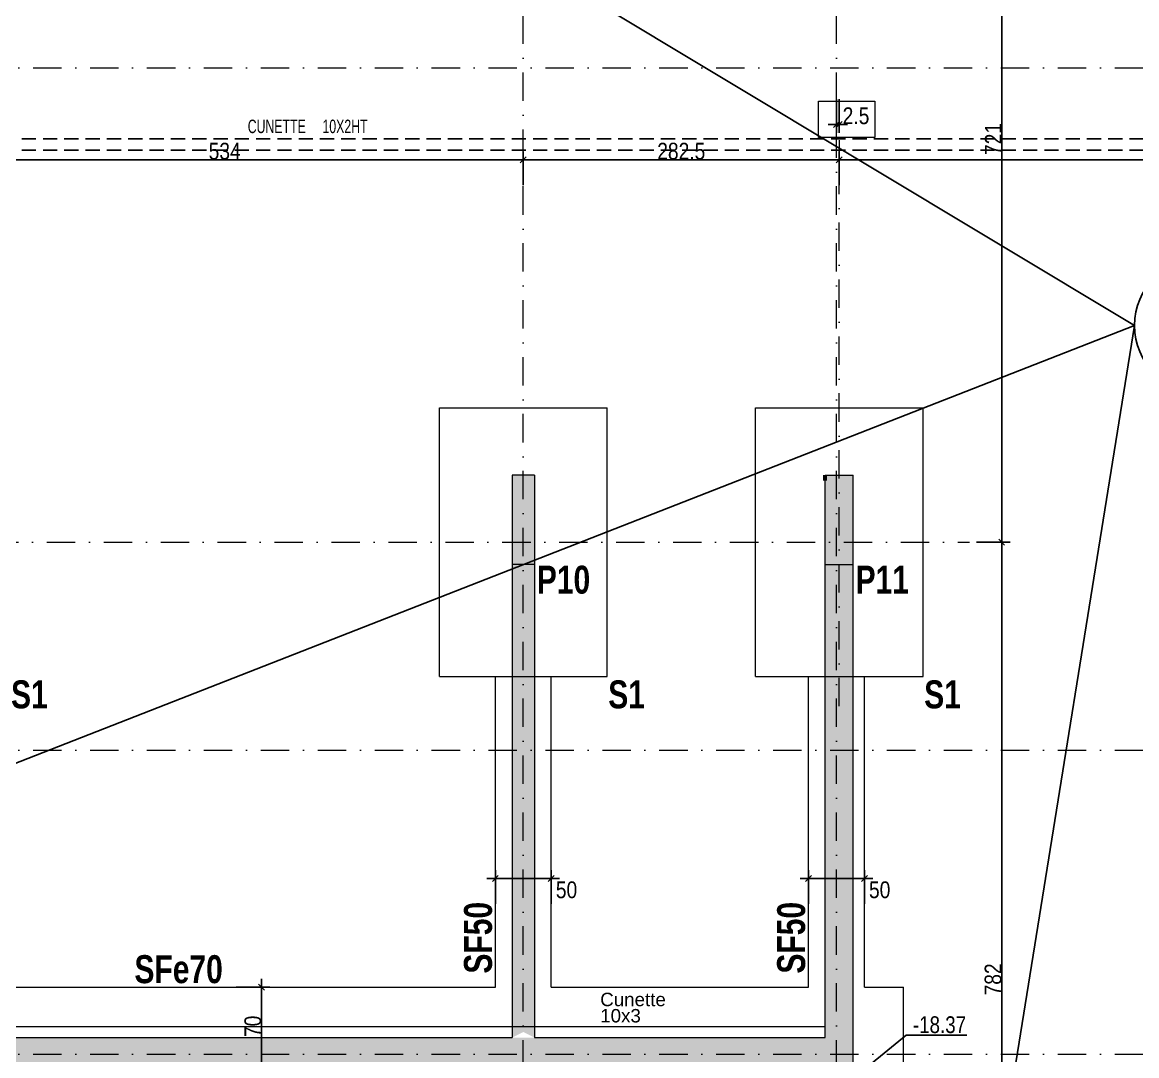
# Model space of a CAD drawing. Header units: centimetres. Extents: x -14085 to 643619, y -47998 to 35592.
# Drawn here: x 53051 to 54047, y 3260 to 4184 of the extents above; entities that cross this region are included whole.
import ezdxf
from ezdxf.enums import TextEntityAlignment as Align

# ---------------------------------------------------------------- set-up
doc = ezdxf.new("R2010")
doc.units = ezdxf.units.CM
doc.header["$PDMODE"] = 1
doc.header["$PDSIZE"] = -2
doc.linetypes.add('CACHEX2', pattern=[19.05, 12.7, -6.35])
doc.linetypes.add('TIRETPTX2', pattern=[50.8, 25.4, -12.7, 0, -12.7])
for name, color, linetype in [('01_cote_gen', 4, 'Continuous'), ('01_murs_sup', 2, 'CACHEX2'), ('01_poch_murs', 253, 'Continuous'), ('01_poch_poteaux', 250, 'Continuous'), ('01_texte', 230, 'Continuous'), ('AA_COTES', 2, 'Continuous')]:
    doc.layers.add(name, color=color, linetype=linetype)
for name, color, linetype, lineweight in [('01_murs_coup', 5, 'Continuous', 60), ('01_sem', 42, 'Continuous', 15), ('01_tram_axes', 2, 'TIRETPTX2', 9)]:
    doc.layers.add(name, color=color, linetype=linetype, lineweight=lineweight)
doc.styles.add('Arial Narrow', font='ARIALN.TTF')
doc.styles.add('impact', font='impact.ttf')
doc.styles.add('MATTE_TXT', font='arial.ttf')
doc.styles.add('STYLE2', font='ARIALN.TTF')
doc.dimstyles.new('JB50', dxfattribs={"dimscale": 0.1, "dimtxt": 150, "dimasz": 15, "dimexe": 0.1, "dimexo": 0.1, "dimgap": 0.09, "dimtad": 1, "dimdec": 1, "dimdsep": 46, "dimtxsty": 'STYLE2', "dimblk1": 'BOND_G', "dimblk2": 'BOND_D', "dimsah": 1, "dimcen": 1.5, "dimdle": 0.01, "dimse1": 1, "dimse2": 1, "dimclrd": 4, "dimclre": 2, "dimclrt": 6, "dimazin": 2, "dimtfac": 2.333333, "dimtdec": 1, "dimtix": 1, "dimtmove": 2, "dimatfit": 3, "dimldrblk": 'BOND_G', "dimfxl": 1, "dimtolj": 1, "dimtzin": 0, "dimarcsym": 0})

# ---------------------------------------------------------------- blocks, each defined once
blk = doc.blocks.new('BOND_G')
at = {"layer": 'AA_COTES', "color": 0}
for p, q in [((0, -5), (0, 15)), ((5, 0), (-5, 0)), ((1.77, 1.77), (-1.77, -1.77))]:
    blk.add_line(p, q, dxfattribs=at)
blk = doc.blocks.new('BOND_D')
at = {"layer": 'AA_COTES', "color": 0}
for p, q in [((5, 0), (-5, 0)), ((-1.77, -1.77), (1.77, 1.77)), ((0, 5), (0, -15))]:
    blk.add_line(p, q, dxfattribs=at)
blk = doc.blocks.new('*D1464')
at = {"layer": '01_cote_gen', "color": 4, "lineweight": -2, "transparency": 16777216}
blk.add_line((53475.37, 3418.51), (53522.37, 3418.51), dxfattribs=at)
at = {"layer": 'Defpoints', "color": 0, "lineweight": 0, "transparency": 16777216}
for p in [(53473.87, 3421.78), (53523.87, 3421.78), (53523.87, 3418.51)]:
    blk.add_point(p, dxfattribs=at)
at = {"layer": '01_cote_gen', "color": 4, "lineweight": -2, "transparency": 16777216, "xscale": 1.5, "yscale": 1.5, "zscale": 1.5, "rotation": 180}
blk.add_blockref('BOND_G', (53473.87, 3418.51), dxfattribs=at)
at = {"layer": '01_cote_gen', "color": 4, "lineweight": -2, "transparency": 16777216, "xscale": 1.5, "yscale": 1.5, "zscale": 1.5}
blk.add_blockref('BOND_D', (53523.87, 3418.51), dxfattribs=at)
at = {"layer": '01_cote_gen', "color": 6, "lineweight": 0, "transparency": 16777216, "insert": (53537.52, 3408.4), "char_height": 15, "attachment_point": 5, "style": 'STYLE2'}
blk.add_mtext('\\A1;50', dxfattribs=at)
blk = doc.blocks.new('*D1465')
at = {"layer": '01_cote_gen', "color": 4, "lineweight": -2, "transparency": 16777216}
blk.add_line((53755.37, 3418.51), (53802.37, 3418.51), dxfattribs=at)
at = {"layer": 'Defpoints', "color": 0, "lineweight": 0, "transparency": 16777216}
for p in [(53753.87, 3421.78), (53803.87, 3421.78), (53803.87, 3418.51)]:
    blk.add_point(p, dxfattribs=at)
at = {"layer": '01_cote_gen', "color": 4, "lineweight": -2, "transparency": 16777216, "xscale": 1.5, "yscale": 1.5, "zscale": 1.5, "rotation": 180}
blk.add_blockref('BOND_G', (53753.87, 3418.51), dxfattribs=at)
at = {"layer": '01_cote_gen', "color": 4, "lineweight": -2, "transparency": 16777216, "xscale": 1.5, "yscale": 1.5, "zscale": 1.5}
blk.add_blockref('BOND_D', (53803.87, 3418.51), dxfattribs=at)
at = {"layer": '01_cote_gen', "color": 6, "lineweight": 0, "transparency": 16777216, "insert": (53817.52, 3408.4), "char_height": 15, "attachment_point": 5, "style": 'STYLE2'}
blk.add_mtext('\\A1;50', dxfattribs=at)
blk = doc.blocks.new('*D1555')
at = {"layer": '01_cote_gen', "color": 4, "lineweight": -2, "transparency": 16777216}
blk.add_line((53264.75, 3319.89), (53264.75, 3252.89), dxfattribs=at)
at = {"layer": 'Defpoints', "color": 0, "lineweight": 0, "transparency": 16777216}
for p in [(53247.76, 3321.39), (53244.73, 3251.39), (53264.75, 3251.39)]:
    blk.add_point(p, dxfattribs=at)
at = {"layer": '01_cote_gen', "color": 4, "lineweight": -2, "transparency": 16777216, "xscale": 1.5, "yscale": 1.5, "zscale": 1.5}
for name, p, rotation in [('BOND_G', (53264.75, 3321.39), 90), ('BOND_D', (53264.75, 3251.39), 270)]:
    blk.add_blockref(name, p, dxfattribs=dict(at, rotation=rotation))
at = {"layer": '01_cote_gen', "color": 6, "lineweight": 0, "transparency": 16777216, "insert": (53257.08, 3286.39), "char_height": 15, "attachment_point": 5, "rotation": 90, "style": 'STYLE2'}
blk.add_mtext('\\A1;70', dxfattribs=at)
blk = doc.blocks.new('*D1592')
at = {"layer": '01_cote_gen', "color": 4, "lineweight": -2, "transparency": 16777216}
blk.add_line((52966.37, 4061.21), (53497.37, 4061.21), dxfattribs=at)
at = {"layer": 'Defpoints', "color": 0, "lineweight": 0, "transparency": 16777216}
for p in [(53498.87, 4061.21), (52964.87, 4038.71), (53498.87, 4017.35)]:
    blk.add_point(p, dxfattribs=at)
at = {"layer": '01_cote_gen', "color": 4, "lineweight": -2, "transparency": 16777216, "xscale": 1.5, "yscale": 1.5, "zscale": 1.5, "rotation": 180}
blk.add_blockref('BOND_G', (52964.87, 4061.21), dxfattribs=at)
at = {"layer": '01_cote_gen', "color": 4, "lineweight": -2, "transparency": 16777216, "xscale": 1.5, "yscale": 1.5, "zscale": 1.5}
blk.add_blockref('BOND_D', (53498.87, 4061.21), dxfattribs=at)
at = {"layer": '01_cote_gen', "color": 6, "lineweight": 0, "transparency": 16777216, "insert": (53231.87, 4068.88), "char_height": 15, "attachment_point": 5, "style": 'STYLE2'}
blk.add_mtext('\\A1;534', dxfattribs=at)
blk = doc.blocks.new('*D1593')
at = {"layer": '01_cote_gen', "color": 4, "lineweight": -2, "transparency": 16777216}
blk.add_line((53500.37, 4061.21), (53779.87, 4061.21), dxfattribs=at)
at = {"layer": 'Defpoints', "color": 0, "lineweight": 0, "transparency": 16777216}
for p in [(53781.37, 4061.21), (53498.87, 4038.71), (53781.37, 4038.71)]:
    blk.add_point(p, dxfattribs=at)
at = {"layer": '01_cote_gen', "color": 4, "lineweight": -2, "transparency": 16777216, "xscale": 1.5, "yscale": 1.5, "zscale": 1.5, "rotation": 180}
blk.add_blockref('BOND_G', (53498.87, 4061.21), dxfattribs=at)
at = {"layer": '01_cote_gen', "color": 4, "lineweight": -2, "transparency": 16777216, "xscale": 1.5, "yscale": 1.5, "zscale": 1.5}
blk.add_blockref('BOND_D', (53781.37, 4061.21), dxfattribs=at)
at = {"layer": '01_cote_gen', "color": 6, "lineweight": 0, "transparency": 16777216, "insert": (53640.12, 4068.88), "char_height": 15, "attachment_point": 5, "style": 'STYLE2'}
blk.add_mtext('\\A1;282.5', dxfattribs=at)
blk = doc.blocks.new('*D1594')
at = {"layer": '01_cote_gen', "color": 4, "lineweight": -2, "transparency": 16777216}
for p, q in [((53777.37, 4092.84), (53775.87, 4092.84)), ((53778.87, 4092.84), (53781.37, 4092.84)), ((53782.87, 4092.84), (53784.37, 4092.84))]:
    blk.add_line(p, q, dxfattribs=at)
at = {"layer": 'Defpoints', "color": 0, "lineweight": 0, "transparency": 16777216}
for p in [(53778.87, 4162.39), (53781.37, 4108.91), (53781.37, 4092.84)]:
    blk.add_point(p, dxfattribs=at)
at = {"layer": '01_cote_gen', "color": 4, "lineweight": -2, "transparency": 16777216, "xscale": 1.5, "yscale": 1.5, "zscale": 1.5}
blk.add_blockref('BOND_G', (53778.87, 4092.84), dxfattribs=at)
at = {"layer": '01_cote_gen', "color": 4, "lineweight": -2, "transparency": 16777216, "xscale": 1.5, "yscale": 1.5, "zscale": 1.5, "rotation": 180}
blk.add_blockref('BOND_D', (53781.37, 4092.84), dxfattribs=at)
at = {"layer": '01_cote_gen', "color": 6, "lineweight": 0, "transparency": 16777216, "insert": (53796.38, 4100.51), "char_height": 15, "attachment_point": 5, "style": 'STYLE2'}
blk.add_mtext('\\A1;2.5', dxfattribs=at)
blk = doc.blocks.new('*D1595')
at = {"layer": '01_cote_gen', "color": 4, "lineweight": -2, "transparency": 16777216}
blk.add_line((53782.87, 4061.21), (54392.37, 4061.21), dxfattribs=at)
at = {"layer": 'Defpoints', "color": 0, "lineweight": 0, "transparency": 16777216}
for p in [(54393.87, 4061.21), (54393.87, 4053.71), (53781.37, 4006.7)]:
    blk.add_point(p, dxfattribs=at)
at = {"layer": '01_cote_gen', "color": 4, "lineweight": -2, "transparency": 16777216, "xscale": 1.5, "yscale": 1.5, "zscale": 1.5, "rotation": 180}
blk.add_blockref('BOND_G', (53781.37, 4061.21), dxfattribs=at)
at = {"layer": '01_cote_gen', "color": 4, "lineweight": -2, "transparency": 16777216, "xscale": 1.5, "yscale": 1.5, "zscale": 1.5}
blk.add_blockref('BOND_D', (54393.87, 4061.21), dxfattribs=at)
at = {"layer": '01_cote_gen', "color": 6, "lineweight": 0, "transparency": 16777216, "insert": (54087.62, 4068.88), "char_height": 15, "attachment_point": 5, "style": 'STYLE2'}
blk.add_mtext('\\A1;612.5', dxfattribs=at)
blk = doc.blocks.new('*D1696')
at = {"layer": '01_cote_gen', "color": 4, "lineweight": -2, "transparency": 16777216}
blk.add_line((53926.63, 4438.89), (53926.63, 3720.86), dxfattribs=at)
at = {"layer": 'Defpoints', "color": 0, "lineweight": 0, "transparency": 16777216}
for p in [(53950.95, 4440.39), (53858.44, 3719.36), (53926.63, 3719.36)]:
    blk.add_point(p, dxfattribs=at)
at = {"layer": '01_cote_gen', "color": 4, "lineweight": -2, "transparency": 16777216, "xscale": 1.5, "yscale": 1.5, "zscale": 1.5}
for name, p, rotation in [('BOND_G', (53926.63, 4440.39), 90), ('BOND_D', (53926.63, 3719.36), 270)]:
    blk.add_blockref(name, p, dxfattribs=dict(at, rotation=rotation))
at = {"layer": '01_cote_gen', "color": 6, "lineweight": 0, "transparency": 16777216, "insert": (53919.09, 4079.87), "char_height": 15, "attachment_point": 5, "rotation": 90, "style": 'STYLE2'}
blk.add_mtext('\\A1;721', dxfattribs=at)
blk = doc.blocks.new('*D1697')
at = {"layer": '01_cote_gen', "color": 4, "lineweight": -2, "transparency": 16777216}
blk.add_line((53926.63, 3717.86), (53926.63, 2938.89), dxfattribs=at)
at = {"layer": 'Defpoints', "color": 0, "lineweight": 0, "transparency": 16777216}
for p in [(53897.92, 3719.36), (53910.35, 2937.39), (53926.63, 2937.39)]:
    blk.add_point(p, dxfattribs=at)
at = {"layer": '01_cote_gen', "color": 4, "lineweight": -2, "transparency": 16777216, "xscale": 1.5, "yscale": 1.5, "zscale": 1.5}
for name, p, rotation in [('BOND_G', (53926.63, 3719.36), 90), ('BOND_D', (53926.63, 2937.39), 270)]:
    blk.add_blockref(name, p, dxfattribs=dict(at, rotation=rotation))
at = {"layer": '01_cote_gen', "color": 6, "lineweight": 0, "transparency": 16777216, "insert": (53918.96, 3328.37), "char_height": 15, "attachment_point": 5, "rotation": 90, "style": 'STYLE2'}
blk.add_mtext('\\A1;782', dxfattribs=at)

msp = doc.modelspace()

# ---------------------------------------------------------------- hatches: boundary and pattern name
at = {"layer": '01_poch_murs', "lineweight": 0}
h = msp.add_hatch(color=256, dxfattribs=at)
h.dxf.hatch_style = 1
h.paths.add_polyline_path([(53793.87, 3699.33), (53768.87, 3699.33), (53768.87, 3276.39), (53508.87, 3276.39), (53508.87, 3699.33), (53488.87, 3699.33), (53488.87, 3276.39), (52974.87, 3276.39), (52974.87, 3699.36), (52954.87, 3699.36), (52954.87, 3276.39), (52694.87, 3276.39), (52694.87, 3829.39), (52662.87, 3829.39), (52662.87, 3809.39), (52674.87, 3809.39), (52674.87, 3276.39), (52416.87, 3276.39), (52416.87, 3809.39), (52560.87, 3809.39), (52560.87, 3829.39), (52396.87, 3829.39), (52396.87, 3137.35), (52331.87, 3137.35), (52331.87, 3939.39), (52428.87, 3939.39), (52428.87, 4043.25), (52408.87, 4043.25), (52408.87, 3959.39), (52311.87, 3959.39), (52311.87, 3117.35), (52416.87, 3117.35), (52416.87, 3251.39), (53061.38, 3251.39), (53061.38, 3181.39), (53768.87, 3181.39), (53768.87, 2800.26), (53793.87, 2800.26), (53793.87, 2927.39), (53808.42, 2927.39), (53808.42, 2947.39), (53793.87, 2947.39), (53793.87, 3201.39), (53081.38, 3201.39), (53081.38, 3251.39), (53793.87, 3251.39)])
at = {"layer": '01_poch_poteaux', "lineweight": 0}
h = msp.add_hatch(color=256, dxfattribs=at)
h.dxf.hatch_style = 1
h.paths.add_polyline_path([(53508.87, 3779.33), (53488.87, 3779.33), (53488.87, 3699.33), (53508.87, 3699.33)])
h = msp.add_hatch(color=256, dxfattribs=at)
h.dxf.hatch_style = 1
h.paths.add_polyline_path([(53793.87, 3779.33), (53768.87, 3779.33), (53768.87, 3699.33), (53793.87, 3699.33)])

# ---------------------------------------------------------------- linework, layer by layer
at = {"layer": '01_cote_gen', "lineweight": 0}
msp.add_line((53781.37, 4078.84), (53781.37, 4068.71), dxfattribs=at)
msp.add_lwpolyline([(53762.71, 4113.78), (53813.16, 4113.78), (53813.16, 4081.23), (53762.71, 4081.23)], close=True, dxfattribs=at)
at = {"layer": '01_murs_coup', "lineweight": 18}
for p, q in [((53488.87, 3779.33), (53488.87, 3276.39)), ((53508.87, 3779.33), (53508.87, 3276.39)), ((53793.87, 3251.39), (53793.87, 3779.33)), ((53768.87, 3276.39), (53768.87, 3774.33)), ((52974.87, 3276.39), (53488.87, 3276.39)), ((53508.87, 3276.39), (53768.87, 3276.39))]:
    msp.add_line(p, q, dxfattribs=at)
at = {"layer": '01_murs_coup', "lineweight": 0}
for p, q in [((53508.87, 3779.33), (53488.87, 3779.33)), ((53768.87, 3779.33), (53793.87, 3779.33))]:
    msp.add_line(p, q, dxfattribs=at)
at = {"layer": '01_murs_coup'}
msp.add_line((53768.87, 3774.37), (53768.87, 3779.37), dxfattribs=at)
at = {"layer": '01_murs_coup', "lineweight": 5}
for p, q in [((53768.87, 3276.39), (53768.87, 3779.33)), ((53508.87, 3276.39), (53768.87, 3276.39))]:
    msp.add_line(p, q, dxfattribs=at)
at = {"layer": '01_murs_sup'}
for p, q in [((56777.83, 4079.87), (52428.87, 4079.87)), ((56777.83, 4069.87), (52428.87, 4069.87))]:
    msp.add_line(p, q, dxfattribs=at)
at = {"layer": '01_poch_poteaux', "lineweight": 0}
for p, q in [((53508.87, 3699.33), (53488.87, 3699.33)), ((53768.87, 3699.33), (53793.87, 3699.33))]:
    msp.add_line(p, q, dxfattribs=at)
at = {"layer": '01_sem', "ltscale": 2}
for p, q in [((53423.87, 3839.36), (53573.87, 3839.36)), ((53423.87, 3599.36), (53423.87, 3839.36)), ((53573.87, 3599.36), (53573.87, 3839.36)), ((53706.37, 3839.36), (53856.37, 3839.36)), ((53706.37, 3599.36), (53706.37, 3839.36)), ((53856.37, 3599.36), (53856.37, 3839.36)), ((53423.87, 3599.36), (53573.87, 3599.36)), ((53473.87, 3321.39), (53473.87, 3599.36)), ((53523.87, 3321.39), (53523.87, 3599.36)), ((53706.37, 3599.36), (53856.37, 3599.36)), ((53753.87, 3321.39), (53753.87, 3599.36)), ((53803.87, 3321.39), (53803.87, 3599.36))]:
    msp.add_line(p, q, dxfattribs=at)
at = {"layer": '01_sem', "lineweight": 5}
for p, q in [((52989.87, 3321.39), (53473.87, 3321.39)), ((53523.87, 3321.39), (53753.87, 3321.39)), ((53803.87, 3321.39), (53838.87, 3321.39)), ((53838.87, 2962.39), (53838.87, 3321.39)), ((52416.87, 3286.39), (53768.87, 3286.39))]:
    msp.add_line(p, q, dxfattribs=at)
msp.add_solid([(53488.87, 3286.39), (53508.87, 3286.39), (53508.87, 3276.39), (53488.87, 3276.39)], dxfattribs=at)
at = {"layer": '01_texte'}
for p, q in [((54045.36, 3913.07), (52428.87, 4884.39)), ((54045.36, 3913.07), (52416.87, 3276.39)), ((54045.36, 3913.07), (53793.87, 2349.39)), ((53785.52, 3233.16), (53841.35, 3278.53)), ((53841.35, 3278.53), (53895.48, 3278.53))]:
    msp.add_line(p, q, dxfattribs=at)
msp.add_circle((54105.36, 3913.07), 60, dxfattribs=at)
at = {"layer": '01_tram_axes'}
for p, q in [((53498.87, 2230.67), (53498.87, 5716.04)), ((53778.87, 2230.67), (53778.87, 5716.04)), ((49904.77, 4143.39), (57545.8, 4143.39)), ((53781.37, 3572.55), (53781.37, 4065.78)), ((52818.36, 3719.36), (53897.92, 3719.36)), ((49904.77, 3533.39), (57545.8, 3533.39)), ((49904.77, 3261.39), (57545.8, 3261.39))]:
    msp.add_line(p, q, dxfattribs=at)

# ---------------------------------------------------------------- texts
at = {"layer": '01_texte', "style": 'Arial Narrow', "width": 0.8}
for s, p in [('CUNETTE', (53278.41, 4081.54)), ('10X2HT', (53339.45, 4081.54))]:
    msp.add_text(s, height=12, dxfattribs=at).set_placement(p, align=Align.BOTTOM_CENTER)
at = {"layer": '01_texte', "style": 'impact'}
for s, p in [('P10', (53558.69, 3665.82)), ('P11', (53843.69, 3665.85)), ('S1', (53073.64, 3563.26)), ('S1', (53607.64, 3563.26)), ('S1', (53890.14, 3563.26)), ('SFe70', (53230.19, 3317.53))]:
    msp.add_text(s, height=25, dxfattribs=at).set_placement(p, align=Align.BOTTOM_RIGHT)
for p in [(53478.35, 3397.67), (53758.35, 3397.67)]:
    msp.add_text('SF50', height=25, rotation=90, dxfattribs=at).set_placement(p, align=Align.BOTTOM_RIGHT)
at = {"layer": '01_texte', "style": 'MATTE_TXT'}
for s, p in [('Cunette', (53567.63, 3304.43)), ('10x3', (53567.63, 3289.9))]:
    msp.add_text(s, height=12, dxfattribs=at).set_placement(p)
at = {"layer": '01_texte', "style": 'MATTE_TXT', "width": 0.8}
msp.add_text('-18.37', height=15, dxfattribs=at).set_placement((53847.24, 3275.87), align=Align.BOTTOM_LEFT)

# ---------------------------------------------------------------- dimensions: what is measured, and where the dimension line sits
at = {"layer": '01_cote_gen', "lineweight": 0}
for base, p1, p2, picture, middle in [((53926.63, 3719.36), (53950.95, 4440.39), (53858.44, 3719.36), '*D1696', (53919.09, 4079.87)), ((53926.63, 2937.39), (53897.92, 3719.36), (53910.35, 2937.39), '*D1697', (53918.96, 3328.37)), ((53264.75, 3251.39), (53247.76, 3321.39), (53244.73, 3251.39), '*D1555', (53257.08, 3286.39))]:
    dim = msp.add_linear_dim(base=base, p1=p1, p2=p2, angle=90, dimstyle='JB50', dxfattribs=at)
    dim.commit()
    dim.dimension.update_dxf_attribs({"geometry": picture, "text_midpoint": middle})
for base, p1, p2, picture, middle in [((53781.37, 4092.84), (53778.87, 4162.39), (53781.37, 4108.91), '*D1594', (53796.38, 4100.51)), ((53523.87, 3418.51), (53473.87, 3421.78), (53523.87, 3421.78), '*D1464', (53537.52, 3408.4)), ((53803.87, 3418.51), (53753.87, 3421.78), (53803.87, 3421.78), '*D1465', (53817.52, 3408.4))]:
    dim = msp.add_linear_dim(base=base, p1=p1, p2=p2, dimstyle='JB50', dxfattribs=at)
    dim.commit()
    dim.dimension.update_dxf_attribs({"geometry": picture, "text_midpoint": middle, "dimtype": 160})
for base, p1, p2, picture, middle in [((53498.87, 4061.21), (52964.87, 4038.71), (53498.87, 4017.35), '*D1592', (53231.87, 4068.88)), ((53781.37, 4061.21), (53498.87, 4038.71), (53781.37, 4038.71), '*D1593', (53640.12, 4068.88)), ((54393.87, 4061.21), (53781.37, 4006.7), (54393.87, 4053.71), '*D1595', (54087.62, 4068.88))]:
    dim = msp.add_linear_dim(base=base, p1=p1, p2=p2, dimstyle='JB50', dxfattribs=at)
    dim.commit()
    dim.dimension.update_dxf_attribs({"geometry": picture, "text_midpoint": middle})

doc.saveas('drawing.dxf')
